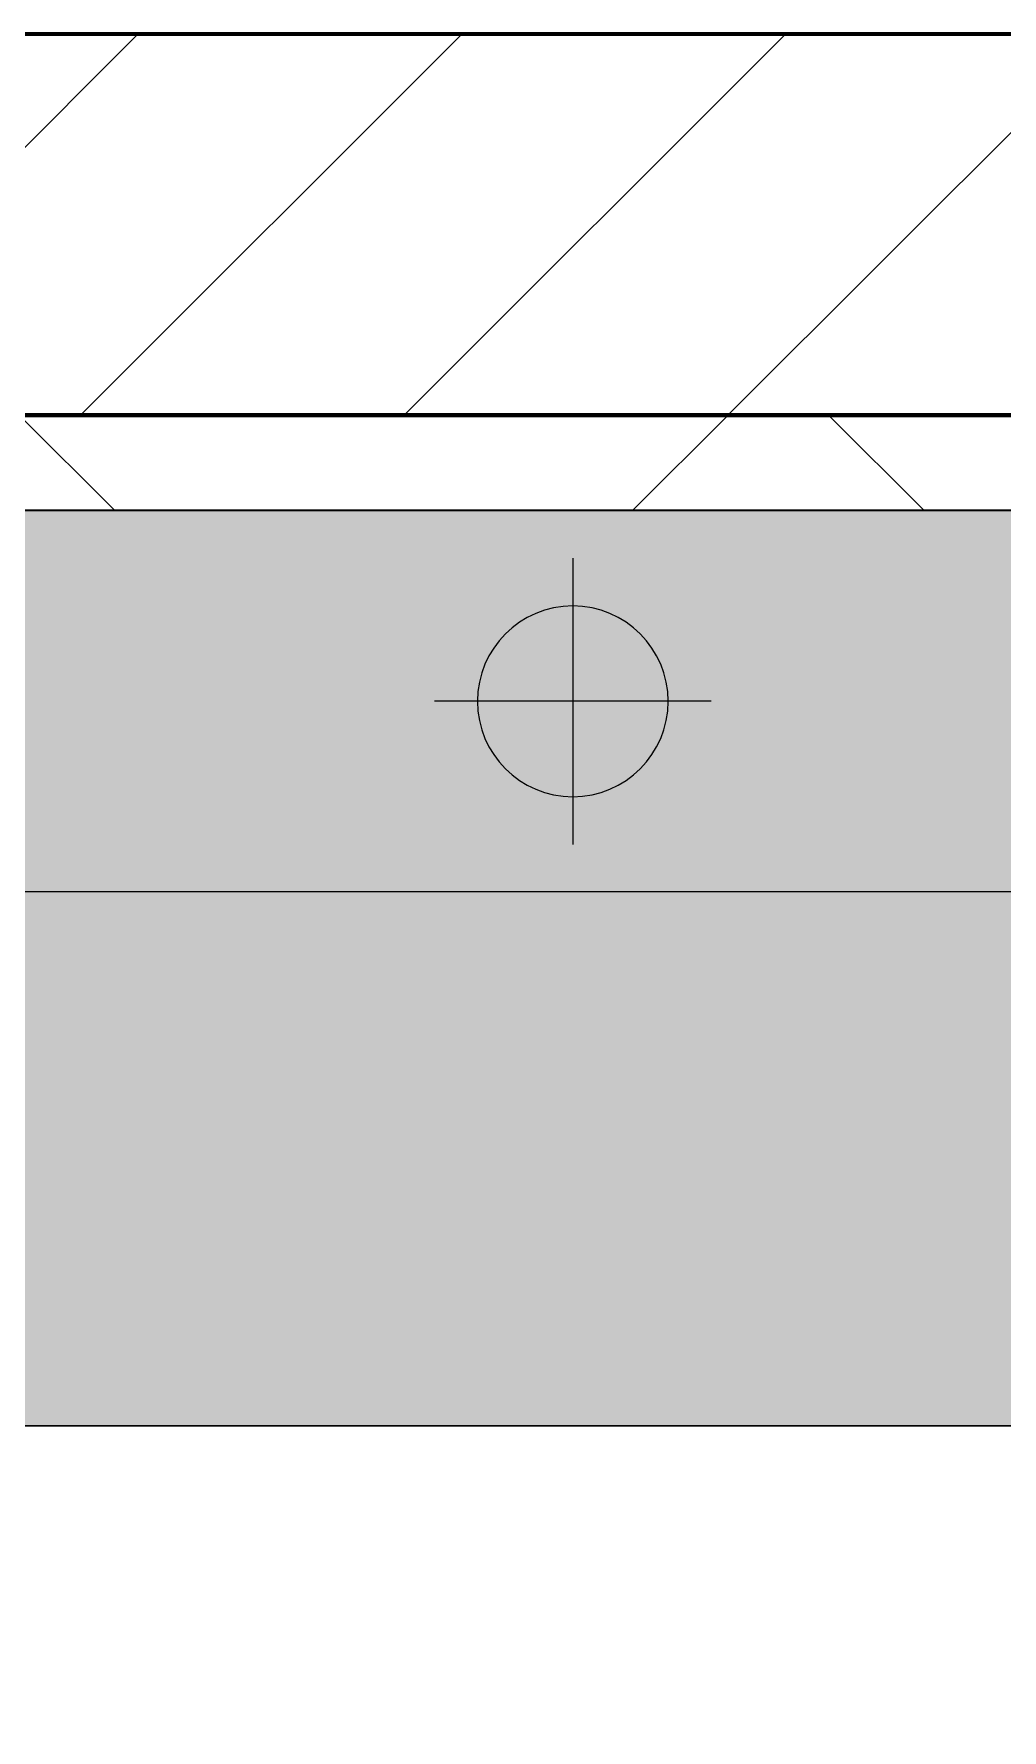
# Model space of a CAD drawing. Header units: millimetres. Extents: x -794334 to -714814, y -17806 to 22403.
# Drawn here: x -764277 to -763770, y 9255 to 10144 of the extents above; entities that cross this region are included whole.
import ezdxf
from ezdxf.xclip import XClip

# ---------------------------------------------------------------- set-up
doc = ezdxf.new("R2010")
doc.units = ezdxf.units.MM
doc.header["$XCLIPFRAME"] = 0
for name, color, linetype, lineweight in [('A-DETL-GENF', 2, 'Continuous', 9), ('A-GENM', 1, 'Continuous', 9), ('A-GLAZ-CURT', 2, 'Continuous', 9), ('A-WALL', 5, 'Continuous', 35), ('A-WALL-FNSH', 2, 'Continuous', 35), ('A-WALL-PATT', 1, 'Continuous', 35), ('E-LITE-EQPM', 2, 'Continuous', 9)]:
    doc.layers.add(name, color=color, linetype=linetype, lineweight=lineweight)
doc.layers.add('A11_ALU.SOLID SHEET', color=2, linetype='Continuous')

# ---------------------------------------------------------------- blocks, each defined once
blk = doc.blocks.new('PPLS-PP19_Custom Tile Pattern - Custom Tile Pattern-V89-4252-01 ENLARGED CONCOURSE LEVEL - REFLECTED CEILING PLAN - SHEET 3')
at = {"layer": 'A-GLAZ-CURT'}
for p, q in [((-300, 0), (300, 0)), ((300, 0), (-300, 0)), ((195.99, 0), (213.31, 0)), ((213.31, 0), (195.99, 0)), ((230.06, 0), (265.23, 0)), ((265.32, 0), (300, 0)), ((-300, -50), (300, -50)), ((300, -50), (-300, -50))]:
    blk.add_line(p, q, dxfattribs=at)
for points, knots in [([(-209.8, 0), (-197.82, 0), (-163.87, 0), (-129.95, 0), (-110.8, 0), (-99.5, 0), (-91.46, 0)], [-3530.813721, -3530.813721, -3530.813721, -3530.813721, -2700.551212, -1002.059161, -460.363443, 0, 0, 0, 0]), ([(-150.34, 0), (-150.07, 0), (-147.75, 0), (-142.6, 0), (-127.26, 0), (-107.3, 0), (-90.42, 0), (-75.26, 0), (-68.41, 0), (-65.12, 0), (-63.63, 0)], [-4948.728362, -4948.728362, -4948.728362, -4948.728362, -4883.323924, -4440.880425, -4054.690705, -3793.097032, -3402.597032, -3144.956779, -3050.982048, -2969.237017, -2969.237017, -2969.237017, -2969.237017]), ([(-26.75, 0), (-27.82, 0), (-36.18, 0), (-53.55, 0), (-78.2, 0), (-110.94, 0), (-130.52, 0), (-147.74, 0), (-149.07, 0)], [-8718.362214, -8718.362214, -8718.362214, -8718.362214, -8532.293389, -8073.216054, -7508.296369, -7004.680444, -6449.282163, -6277.220794, -6277.220794, -6277.220794, -6277.220794]), ([(-86.16, 0), (-91.37, 0), (-104.13, 0), (-122.65, 0), (-139.03, 0), (-146.11, 0), (-146.95, 0)], [-1681.3698, -1681.3698, -1681.3698, -1681.3698, -1374.161226, -945.742622, -741.901385, -489.130243, -489.130243, -489.130243, -489.130243]), ([(-74.46, 0), (-76.83, 0), (-92.38, 0), (-116.27, 0), (-139.54, 0), (-141.93, 0)], [-19348.111496, -19348.111496, -19348.111496, -19348.111496, -18935.241197, -17136.203329, -16932.976987, -16932.976987, -16932.976987, -16932.976987]), ([(-134.15, 0), (-133.32, 0), (-130.31, 0), (-117.33, 0), (-92.04, 0), (-74.02, 0), (-62.74, 0), (-60.36, 0), (-59.97, 0)], [-7657.439573, -7657.439573, -7657.439573, -7657.439573, -7293.749979, -6839.55839, -6236.997189, -5713.340575, -5140.470607, -5006.787413, -5006.787413, -5006.787413, -5006.787413]), ([(-126.5, 0), (-122.44, 0), (-108.71, 0), (-86.68, 0), (-63.44, 0), (-54.4, 0), (-48.53, 0), (-30.79, 0), (-18.03, 0), (8.61, 0), (15.02, 0), (22.91, 0), (31, 0), (39.04, 0), (51.19, 0), (58.74, 0), (61.34, 0), (61.45, 0)], [-5231.017328, -5231.017328, -5231.017328, -5231.017328, -4994.692869, -4542.524482, -4008.285538, -3689.699207, -3546.54457, -3315.260113, -2864.387349, -2439.246196, -2084.094819, -1956.422387, -1818.904206, -1645.594513, -1443.202566, -1228.752106, -1120.932285, -1120.932285, -1120.932285, -1120.932285]), ([(-125.15, 0), (-124.93, 0), (-121.96, 0), (-113.01, 0), (-98.9, 0), (-85.29, 0), (-71.67, 0), (-65.93, 0), (-65.07, 0)], [-3362.7396, -3362.7396, -3362.7396, -3362.7396, -3342.215224, -3074.362186, -2902.289527, -2605.247022, -2322.099534, -2241.8264, -2241.8264, -2241.8264, -2241.8264]), ([(-36.33, 0), (-36.43, 0), (-37.27, 0), (-45.02, 0), (-46.13, 0), (-60.59, 0), (-81.23, 0), (-99.51, 0), (-114.02, 0), (-117.28, 0), (-118.78, 0)], [-1855.773136, -1855.773136, -1855.773136, -1855.773136, -1810.870157, -1672.078046, -1405.135169, -1060.00838, -740.068933, -229.489605, -116.330425, 0, 0, 0, 0]), ([(-74.06, 0), (-77.24, 0), (-89.87, 0), (-107.61, 0), (-116.56, 0), (-117.56, 0)], [-2455.938095, -2455.938095, -2455.938095, -2455.938095, -2193.204658, -1433.981041, -985.49888, -985.49888, -985.49888, -985.49888]), ([(-115.82, 0), (-114.96, 0), (-110.41, 0), (-96.78, 0), (-71.33, 0), (-42.53, 0), (-17.63, 0), (-8.1, 0), (-7.09, 0)], [-5724.064692, -5724.064692, -5724.064692, -5724.064692, -5430.283136, -5103.229623, -4799.173296, -4065.652676, -3589.737505, -3531.869704, -3531.869704, -3531.869704, -3531.869704]), ([(-6.19, 0), (-6.85, 0), (-14.63, 0), (-25.64, 0), (-40, 0), (-56.24, 0), (-75.59, 0), (-94, 0), (-112.01, 0), (-114.94, 0), (-115.63, 0)], [-2554.676096, -2554.676096, -2554.676096, -2554.676096, -2518.50168, -2125.455881, -1792.521578, -1466.981642, -1208.454564, -789.402658, -501.969187, -243.577221, -243.577221, -243.577221, -243.577221]), ([(-91.46, 0), (-90.09, 0), (-84.7, 0), (-78.72, 0), (-74.99, 0)], [-19832.387487, -19832.387487, -19832.387487, -19832.387487, -19753.885894, -19541.04734, -19541.04734, -19541.04734, -19541.04734]), ([(-63.96, 0), (-64.13, 0), (-72.5, 0), (-80.63, 0), (-86.16, 0)], [-2171.769325, -2171.769325, -2171.769325, -2171.769325, -2007.031671, -1681.3698, -1681.3698, -1681.3698, -1681.3698]), ([(-74.2, 0), (-76.01, 0), (-79.28, 0), (-82.66, 0), (-83.28, 0), (-83.28, 0)], [-1822.886126, -1822.886126, -1822.886126, -1822.886126, -1646.621388, -1424.436217, -1393.971743, -1393.971743, -1393.971743, -1393.971743]), ([(-83.28, 0), (-83.28, 0), (-82.91, 0), (-78.7, 0), (-75.56, 0), (-74.03, 0)], [-1393.4169, -1393.4169, -1393.4169, -1393.4169, -1353.722004, -1274.333717, -1194.714393, -1194.714393, -1194.714393, -1194.714393]), ([(-29.03, 0), (-33.97, 0), (-43.74, 0), (-56.37, 0), (-68.06, 0), (-72.22, 0), (-74.08, 0)], [-2680.714891, -2680.714891, -2680.714891, -2680.714891, -2413.671296, -2161.752162, -2006.592567, -1827.003154, -1827.003154, -1827.003154, -1827.003154]), ([(-36.62, 0), (-36.62, 0), (-40.35, 0), (-44.32, 0), (-56.59, 0), (-69.19, 0), (-73.77, 0)], [-4069.478503, -4069.478503, -4069.478503, -4069.478503, -3858.647035, -3538.256648, -2842.901703, -2463.7472, -2463.7472, -2463.7472, -2463.7472]), ([(-73.16, 0), (-71.15, 0), (-61.53, 0), (-48.14, 0), (-36.49, 0), (-33.57, 0), (-29.94, 0), (-28.57, 0)], [-1179.514552, -1179.514552, -1179.514552, -1179.514552, -1073.56893, -651.549973, -296.515819, -83.513472, 0, 0, 0, 0]), ([(-66.39, 0), (-66.39, 0), (-63.63, 0), (-53.63, 0), (-34.42, 0), (-29.82, 0), (-29.19, 0)], [-2493.31794, -2493.31794, -2493.31794, -2493.31794, -2315.303971, -1809.437387, -963.711516, -666.19313, -666.19313, -666.19313, -666.19313]), ([(-6.47, 0), (-8.07, 0), (-24.03, 0), (-47.42, 0), (-65.77, 0), (-66.37, 0), (-66.38, 0)], [-3830.610497, -3830.610497, -3830.610497, -3830.610497, -3745.412743, -2981.410125, -2542.574734, -2498.224237, -2498.224237, -2498.224237, -2498.224237]), ([(-63.63, 0), (-61.49, 0), (-57.39, 0), (-54.49, 0), (-45.2, 0), (-40.79, 0), (-40.46, 0), (-40.44, 0)], [-2969.237017, -2969.237017, -2969.237017, -2969.237017, -2851.217951, -2734.127174, -2474.780881, -2410.990208, -2350.645972, -2350.645972, -2350.645972, -2350.645972]), ([(-58.83, 0), (-58.37, 0), (-57.29, 0), (-54.23, 0), (-46.33, 0), (-42.62, 0), (-41.76, 0)], [-4859.52896, -4859.52896, -4859.52896, -4859.52896, -4680.891996, -4469.85053, -4321.566175, -4270.495146, -4270.495146, -4270.495146, -4270.495146]), ([(-51.83, 0), (-51.83, 0), (-51.78, 0), (-47.4, 0), (-46.01, 0), (-40.22, 0), (-36.78, 0)], [-632.814994, -632.814994, -632.814994, -632.814994, -627.965721, -508.377888, -260.442412, 0, 0, 0, 0]), ([(-6.76, 0), (-11.8, 0), (-21.68, 0), (-32.81, 0), (-44.85, 0), (-51.43, 0), (-51.79, 0)], [-1547.786114, -1547.786114, -1547.786114, -1547.786114, -1290.787923, -1039.307308, -819.71621, -644.910881, -644.910881, -644.910881, -644.910881]), ([(-41.76, 0), (-39.9, 0), (-37.72, 0), (-36.92, 0), (-36.77, 0)], [-4270.495146, -4270.495146, -4270.495146, -4270.495146, -4161.040818, -4106.245333, -4106.245333, -4106.245333, -4106.245333]), ([(-36.78, 0), (-32.43, 0), (-22.48, 0), (-11.65, 0), (-6.19, 0)], [-6191.144455, -6191.144455, -6191.144455, -6191.144455, -5862.463379, -5550.084583, -5550.084583, -5550.084583, -5550.084583]), ([(-36.29, 0), (-36.29, 0), (-34.66, 0), (-28.88, 0), (-26.95, 0), (-26.54, 0)], [-9150.272121, -9150.272121, -9150.272121, -9150.272121, -9057.163041, -8919.836787, -8834.607043, -8834.607043, -8834.607043, -8834.607043]), ([(30.82, 0), (29.27, 0), (20.14, 0), (3.54, 0), (-16.58, 0), (-34.76, 0), (-36.04, 0)], [-10462.034656, -10462.034656, -10462.034656, -10462.034656, -10363.088938, -9884.23066, -9424.652049, -9182.880979, -9182.880979, -9182.880979, -9182.880979]), ([(-33.34, 0), (-33.34, 0), (-32.93, 0), (-31.16, 0), (-30.52, 0)], [-2415.024266, -2415.024266, -2415.024266, -2415.024266, -2357.633367, -2323.618664, -2323.618664, -2323.618664, -2323.618664]), ([(-7.08, 0), (-10.92, 0), (-20.29, 0), (-30.57, 0), (-31.82, 0), (-32, 0)], [-3194.975664, -3194.975664, -3194.975664, -3194.975664, -2994.501669, -2698.150104, -2614.070998, -2614.070998, -2614.070998, -2614.070998]), ([(-30.76, 0), (-30.73, 0), (-29.99, 0), (-23.47, 0), (-15.75, 0), (-15.19, 0)], [-54176.191683, -54176.191683, -54176.191683, -54176.191683, -54157.274271, -53749.15266, -53717.791567, -53717.791567, -53717.791567, -53717.791567]), ([(-30.52, 0), (-27.11, 0), (-17.83, 0), (5.99, 0), (22.06, 0), (37.44, 0), (45.92, 0), (57.76, 0), (64.47, 0), (72.74, 0), (75.22, 0), (76.03, 0), (76.21, 0)], [-2323.618664, -2323.618664, -2323.618664, -2323.618664, -2142.497158, -1716.209403, -1206.526904, -1089.329421, -901.315459, -753.071572, -495.328968, -421.953223, -334.951786, -290.452333, -290.452333, -290.452333, -290.452333]), ([(-13, 0), (-14.35, 0), (-17.68, 0), (-25.97, 0), (-29.52, 0), (-30.21, 0)], [-55207.591944, -55207.591944, -55207.591944, -55207.591944, -54789.006179, -54461.685999, -54290.791712, -54290.791712, -54290.791712, -54290.791712]), ([(8.33, 0), (8.19, 0), (7.18, 0), (0.32, 0), (-13.89, 0), (-24.92, 0), (-29.03, 0)], [-3574.286521, -3574.286521, -3574.286521, -3574.286521, -3526.962355, -3285.499107, -2903.012179, -2680.714891, -2680.714891, -2680.714891, -2680.714891]), ([(-28.98, 0), (-28.66, 0), (-27.39, 0), (-24.45, 0), (-22.56, 0)], [-166.548282, -166.548282, -166.548282, -166.548282, -102.06493, 0, 0, 0, 0]), ([(-28.57, 0), (-26.93, 0), (-20.29, 0), (-14.19, 0), (-8.7, 0), (-7.07, 0)], [-5361.429781, -5361.429781, -5361.429781, -5361.429781, -5261.36855, -5050.479954, -4964.286834, -4964.286834, -4964.286834, -4964.286834]), ([(-22.56, 0), (-20.27, 0), (-17.03, 0), (-11.36, 0), (-7.66, 0), (-6.6, 0), (-6.44, 0)], [-56468.192263, -56468.192263, -56468.192263, -56468.192263, -56344.022017, -56303.229861, -56166.290093, -56124.392176, -56124.392176, -56124.392176, -56124.392176]), ([(-15.19, 0), (-13.07, 0), (7.48, 0), (35.58, 0), (55.01, 0), (61.69, 0)], [-461.142613, -461.142613, -461.142613, -461.142613, -429.606584, -390.253598, -369.843289, -369.843289, -369.843289, -369.843289]), ([(-6.54, 0), (-6.73, 0), (-7.2, 0), (-7.6, 0), (-7.79, 0)], [-56009.792147, -56009.792147, -56009.792147, -56009.792147, -55949.290093, -55895.192118, -55895.192118, -55895.192118, -55895.192118]), ([(-6.2, 0), (-3.08, 0), (3.93, 0), (13.15, 0), (21.24, 0), (24.62, 0), (24.72, 0), (24.72, 0)], [-4948.994465, -4948.994465, -4948.994465, -4948.994465, -4785.90057, -4596.498881, -4445.288762, -4384.376941, -4376.041937, -4376.041937, -4376.041937, -4376.041937]), ([(61.17, 0), (58.88, 0), (52.24, 0), (39.61, 0), (24.74, 0), (6.96, 0), (-3.83, 0), (-6.19, 0)], [-4453.60244, -4453.60244, -4453.60244, -4453.60244, -4326.416877, -4098.545751, -3766.694881, -3333.063701, -3210.441597, -3210.441597, -3210.441597, -3210.441597]), ([(31.18, 0), (25.97, 0), (13.67, 0), (1.09, 0), (-6.18, 0)], [-4496.803627, -4496.803627, -4496.803627, -4496.803627, -4222.080604, -3835.629366, -3835.629366, -3835.629366, -3835.629366]), ([(76.63, 0), (74.8, 0), (67.65, 0), (53.52, 0), (37, 0), (24.07, 0), (12.82, 0), (2.24, 0), (-5.01, 0), (-6.18, 0)], [-3095.572228, -3095.572228, -3095.572228, -3095.572228, -2950.589685, -2634.532728, -2313.748533, -2106.613311, -1925.670641, -1617.263037, -1557.51731, -1557.51731, -1557.51731, -1557.51731]), ([(-6.14, 0), (-2.18, 0), (4.98, 0), (9.64, 0), (10.14, 0), (10.18, 0)], [-3513.840578, -3513.840578, -3513.840578, -3513.840578, -3285.047089, -3066.359526, -3044.715262, -3044.715262, -3044.715262, -3044.715262]), ([(9.32, 0), (9.08, 0), (7.65, 0), (3.06, 0), (-3.05, 0), (-6.03, 0)], [-2922.926651, -2922.926651, -2922.926651, -2922.926651, -2882.788014, -2720.818881, -2557.56082, -2557.56082, -2557.56082, -2557.56082]), ([(-5.98, 0), (-2.39, 0), (15.01, 0), (43.36, 0), (70.92, 0), (82.12, 0), (83.66, 0)], [-5546.233574, -5546.233574, -5546.233574, -5546.233574, -5340.621928, -4573.028122, -4094.177415, -3869.465285, -3869.465285, -3869.465285, -3869.465285]), ([(-2.63, 0), (-2.47, 0), (-1.22, 0), (4.92, 0), (15.97, 0), (22.54, 0), (24.49, 0)], [-226.825321, -226.825321, -226.825321, -226.825321, -220.269177, -206.416616, -198.214427, -187.717507, -187.717507, -187.717507, -187.717507]), ([(103.09, 0), (101.08, 0), (86.31, 0), (63.34, 0), (35.84, 0), (12, 0), (3.08, 0), (-1.67, 0), (-2.25, 0)], [-375.435014, -375.435014, -375.435014, -375.435014, -369.147452, -330.153101, -307.516438, -285.83788, -246.234814, -234.646884, -234.646884, -234.646884, -234.646884]), ([(24.69, 0), (24.54, 0), (20.99, 0), (15.48, 0), (10.8, 0), (9.63, 0)], [-4368.572414, -4368.572414, -4368.572414, -4368.572414, -4306.476363, -4080.000647, -3772.857994, -3772.857994, -3772.857994, -3772.857994]), ([(18.16, 0), (19.15, 0), (24.25, 0), (25.66, 0), (26.12, 0)], [-5700.113719, -5700.113719, -5700.113719, -5700.113719, -5554.232259, -5302.431367, -5302.431367, -5302.431367, -5302.431367]), ([(114.39, 0), (114.2, 0), (112.08, 0), (105.42, 0), (92.38, 0), (85.59, 0), (74.4, 0), (62.26, 0), (51.85, 0), (43.81, 0), (29.53, 0), (20.67, 0), (18.85, 0), (18.16, 0)], [-8148.58938, -8148.58938, -8148.58938, -8148.58938, -8105.191388, -7723.759874, -7531.75727, -7135.649961, -6924.452779, -6738.82075, -6548.303034, -6314.283804, -6135.05769, -5972.647715, -5832.674503, -5832.674503, -5832.674503, -5832.674503]), ([(27.44, 0), (27.9, 0), (29.54, 0), (38.07, 0), (53.39, 0), (71.67, 0), (84.83, 0), (86.01, 0), (92.51, 0), (94.33, 0)], [-5037.309798, -5037.309798, -5037.309798, -5037.309798, -4887.603822, -4705.298446, -4353.683244, -3960.84581, -3759.045785, -3336.541051, -2783.776468, -2783.776468, -2783.776468, -2783.776468]), ([(27.89, 0), (29.09, 0), (33.4, 0), (46.56, 0), (56.85, 0), (61.69, 0)], [-147.777612, -147.777612, -147.777612, -147.777612, -135.792042, -118.513713, -103.92304, -103.92304, -103.92304, -103.92304]), ([(53.18, 0), (53.06, 0), (52.22, 0), (44.99, 0), (36.46, 0), (30.82, 0)], [-622.740158, -622.740158, -622.740158, -622.740158, -566.066452, -360.610861, 0, 0, 0, 0]), ([(136.44, 0), (121.66, 0), (86.93, 0), (51.16, 0), (31.18, 0)], [-106.750556, -106.750556, -106.750556, -106.750556, -59.610984, 0, 0, 0, 0]), ([(168.37, 0), (167.68, 0), (162.47, 0), (147.02, 0), (109.77, 0), (76.86, 0), (57.82, 0), (46.51, 0), (41.18, 0), (36.02, 0), (35.54, 0), (35.54, 0)], [-543.375029, -543.375029, -543.375029, -543.375029, -530.793311, -458.593899, -401.860199, -357.622665, -341.267687, -334.000314, -326.15566, -319.318397, -317.489778, -317.489778, -317.489778, -317.489778]), ([(36.29, 0), (37.77, 0), (48.82, 0), (55.97, 0), (61.24, 0), (61.69, 0)], [-314.598523, -314.598523, -314.598523, -314.598523, -305.899624, -287.17622, -285.454094, -285.454094, -285.454094, -285.454094]), ([(61.47, 0), (61.47, 0), (61.21, 0), (54.61, 0), (53.71, 0), (53.56, 0)], [-1113.311073, -1113.311073, -1113.311073, -1113.311073, -1096.402191, -891.204116, -747.28819, -747.28819, -747.28819, -747.28819]), ([(61.77, 0), (63.75, 0), (77.21, 0), (100.57, 0), (116.36, 0), (128.63, 0), (128.95, 0)], [-103.843727, -103.843727, -103.843727, -103.843727, -97.899267, -63.759246, -39.050993, -35.895543, -35.895543, -35.895543, -35.895543]), ([(61.98, 0), (71.21, 0), (96.35, 0), (119.47, 0), (127.83, 0), (129.6, 0)], [-285.078974, -285.078974, -285.078974, -285.078974, -249.500363, -194.761443, -175.776006, -175.776006, -175.776006, -175.776006]), ([(62.76, 0), (70.11, 0), (95.6, 0), (120.63, 0), (138.28, 0), (138.53, 0)], [-368.75101, -368.75101, -368.75101, -368.75101, -346.313304, -291.370682, -290.5735, -290.5735, -290.5735, -290.5735]), ([(76.22, 0), (75.58, 0), (73.64, 0), (71.05, 0), (70.61, 0)], [-193.634889, -193.634889, -193.634889, -193.634889, -31.537676, 0, 0, 0, 0]), ([(94.4, 0), (94.4, 0), (94.64, 0), (99.11, 0), (108.97, 0), (120.79, 0), (139.94, 0), (163.31, 0), (185.23, 0), (193.62, 0), (194.69, 0), (194.79, 0)], [-2348.345796, -2348.345796, -2348.345796, -2348.345796, -2310.419338, -2233.599744, -2052.234781, -1843.028543, -1530.39897, -1095.004608, -529.74427, -295.064701, -265.121568, -265.121568, -265.121568, -265.121568]), ([(129.02, 0), (129.02, 0), (124.41, 0), (122.35, 0), (114.96, 0), (108.04, 0), (103.09, 0)], [-35.386604, -35.386604, -35.386604, -35.386604, -31.430235, -22.807238, -15.488593, 0, 0, 0, 0]), ([(128.7, 0), (127.94, 0), (125.06, 0), (118.6, 0), (114.23, 0), (111.98, 0), (105.66, 0), (105.23, 0), (105.23, 0)], [-9606.758006, -9606.758006, -9606.758006, -9606.758006, -9567.007022, -9453.21225, -9220.200448, -9012.77275, -8966.157302, -8929.495943, -8929.495943, -8929.495943, -8929.495943]), ([(105.26, 0), (105.52, 0), (111.01, 0), (112.65, 0), (113.59, 0)], [-8920.561005, -8920.561005, -8920.561005, -8920.561005, -8814.835624, -8577.462505, -8577.462505, -8577.462505, -8577.462505]), ([(129.11, 0), (129.39, 0), (130.93, 0), (139.26, 0), (152.67, 0), (161.24, 0), (162.19, 0), (162.75, 0)], [-630.685017, -630.685017, -630.685017, -630.685017, -627.736123, -618.981161, -602.094757, -592.980799, -581.414464, -581.414464, -581.414464, -581.414464]), ([(137.1, 0), (136, 0), (133.76, 0), (130.25, 0), (129.48, 0)], [-670.405967, -670.405967, -670.405967, -670.405967, -651.020627, -642.274576, -642.274576, -642.274576, -642.274576]), ([(157.9, 0), (156.77, 0), (151.67, 0), (143.29, 0), (134.99, 0), (130.64, 0), (129.57, 0)], [-10292.955006, -10292.955006, -10292.955006, -10292.955006, -10098.273015, -9847.788484, -9677.714971, -9622.021543, -9622.021543, -9622.021543, -9622.021543]), ([(193.8, 0), (193.33, 0), (190.11, 0), (183.13, 0), (171, 0), (161.95, 0), (161.28, 0), (158.35, 0), (157.85, 0), (157.77, 0)], [-11665.349007, -11665.349007, -11665.349007, -11665.349007, -11565.880756, -11105.624034, -10839.086983, -10768.332124, -10666.779182, -10580.760289, -10550.278881, -10550.278881, -10550.278881, -10550.278881]), ([(300, 0), (286.53, 0), (254.22, 0), (207.11, 0), (177.41, 0), (159.34, 0), (158.33, 0), (158.3, 0)], [-285.253232, -285.253232, -285.253232, -285.253232, -244.693688, -187.987675, -143.776725, -129.632772, -123.352749, -123.352749, -123.352749, -123.352749]), ([(159.07, 0), (159.13, 0), (160.84, 0), (165.21, 0), (174.15, 0), (185.98, 0), (208.82, 0), (219.42, 0), (230.06, 0)], [-115.643202, -115.643202, -115.643202, -115.643202, -114.681583, -87.660824, -65.295536, -41.623857, -24.459831, 0, 0, 0, 0]), ([(162.75, 0), (165.4, 0), (170.91, 0), (172.61, 0), (172.61, 0)], [-111.264224, -111.264224, -111.264224, -111.264224, -56.742688, -19.085662, -19.085662, -19.085662, -19.085662]), ([(247.1, 0), (246.76, 0), (245.04, 0), (238.34, 0), (226.56, 0), (221.1, 0), (200.27, 0), (182.99, 0), (174.27, 0), (169.67, 0), (168.99, 0)], [-9649.085549, -9649.085549, -9649.085549, -9649.085549, -9581.591397, -9406.094246, -9221.510254, -9016.44624, -8717.832359, -8253.978395, -8152.463617, -8069.855175, -8069.855175, -8069.855175, -8069.855175]), ([(215.22, 0), (214.62, 0), (210.55, 0), (203.98, 0), (187.54, 0), (175.3, 0), (169.49, 0)], [-203.825446, -203.825446, -203.825446, -203.825446, -198.527383, -184.406837, -162.427601, -142.916156, -142.916156, -142.916156, -142.916156]), ([(171.51, 0), (176.48, 0), (193.23, 0), (201.73, 0), (208.81, 0), (213.9, 0), (241.96, 0), (266.73, 0), (281.71, 0), (291.71, 0), (296.52, 0), (297.86, 0), (298.09, 0)], [-7971.819559, -7971.819559, -7971.819559, -7971.819559, -7784.112253, -7606.717214, -7289.299508, -7042.621073, -6582.165592, -6068.460911, -5766.029927, -5566.724884, -5280.360606, -5199.253518, -5199.253518, -5199.253518, -5199.253518]), ([(172.07, 0), (177.66, 0), (187.87, 0), (201.08, 0), (207.47, 0), (213.96, 0), (215.11, 0)], [-255.364076, -255.364076, -255.364076, -255.364076, -237.955587, -223.92608, -215.862851, -208.75215, -208.75215, -208.75215, -208.75215]), ([(300, 0), (288.22, 0), (262, 0), (230.43, 0), (219.94, 0), (219.02, 0)], [-12528.858583, -12528.858583, -12528.858583, -12528.858583, -11905.454923, -11162.864862, -10856.732305, -10856.732305, -10856.732305, -10856.732305]), ([(219.9, 0), (220.86, 0), (227.84, 0), (242.06, 0), (246.54, 0), (246.96, 0)], [-10670.940496, -10670.940496, -10670.940496, -10670.940496, -10511.382485, -9925.173265, -9834.877357, -9834.877357, -9834.877357, -9834.877357]), ([(284.76, 0), (284.76, 0), (285.09, 0), (287.47, 0), (293.59, 0), (297.76, 0), (300, 0)], [-4110.630118, -4110.630118, -4110.630118, -4110.630118, -4053.389046, -3959.664717, -3862.421465, -3746.95702, -3746.95702, -3746.95702, -3746.95702]), ([(297.38, 0), (295.84, 0), (291.62, 0), (285.38, 0), (284.87, 0)], [-4803.172655, -4803.172655, -4803.172655, -4803.172655, -4358.271401, -4143.037883, -4143.037883, -4143.037883, -4143.037883])]:
    blk.add_open_spline(points, degree=3, knots=knots, dxfattribs=at)
for points in [[(-72.93, 0), (-73.28, 0), (-73.65, 0), (-74.04, 0)], [(-39.84, 0), (-39.08, 0), (-38.11, 0), (-37.36, 0)], [(24.49, 0), (25.23, 0), (25.72, 0), (26.04, 0)], [(70.61, 0), (68.06, 0), (64.99, 0), (61.71, 0)], [(80.35, 0), (79.57, 0), (78.27, 0), (76.63, 0)], [(84.06, 0), (83.48, 0), (82.41, 0), (81.72, 0)], [(129.98, 0), (131.98, 0), (133.47, 0), (134.6, 0)], [(168.74, 0), (168.74, 0), (169.81, 0), (171.51, 0)], [(195.11, 0), (194.91, 0), (194.44, 0), (193.8, 0)]]:
    blk.add_open_spline(points, degree=3, dxfattribs=at)
blk = doc.blocks.new('PPLS-PP19_Custom Tile Pattern - Custom Tile Pattern-V90-4252-01 ENLARGED CONCOURSE LEVEL - REFLECTED CEILING PLAN - SHEET 3')
at = {"layer": 'A-GLAZ-CURT'}
for p, q in [((-300, 0), (300, 0)), ((300, 0), (-300, 0)), ((-293.07, 0), (-275.75, 0)), ((-275.75, 0), (-293.07, 0)), ((-222.32, 0), (-205, 0)), ((-205, 0), (-222.32, 0)), ((-300, -50), (300, -50)), ((300, -50), (-300, -50))]:
    blk.add_line(p, q, dxfattribs=at)
at = {"layer": 'A-GLAZ-CURT', "flags": 128}
for points in [[(-300, 0), (-291.56, 0), (-283.3, 0), (-275.2, 0), (-267.26, 0), (-259.45, 0), (-251.77, 0), (-244.2, 0), (-236.74, 0), (-229.36, 0), (-222.06, 0), (-214.83, 0), (-207.71, 0), (-200.76, 0)], [(-202.58, 0), (-209.04, 0), (-215.73, 0), (-222.63, 0), (-229.72, 0), (-236.97, 0), (-244.39, 0), (-251.96, 0), (-259.67, 0), (-267.51, 0), (-275.48, 0), (-283.55, 0), (-291.73, 0), (-300, 0)]]:
    blk.add_lwpolyline(points, dxfattribs=at)
at = {"layer": 'A-GLAZ-CURT'}
for points, knots in [([(-300, 0), (-284.65, 0), (-236.57, 0), (-179.47, 0), (-143.53, 0), (-131.04, 0)], [-5323.127839, -5323.127839, -5323.127839, -5323.127839, -4502.809032, -2700.551212, -1341.006173, -1341.006173, -1341.006173, -1341.006173]), ([(-199.15, 0), (-204.06, 0), (-229.61, 0), (-262.56, 0), (-294.48, 0), (-300, 0)], [-15473.903569, -15473.903569, -15473.903569, -15473.903569, -15131.813646, -13729.592194, -13439.944408, -13439.944408, -13439.944408, -13439.944408]), ([(-137.88, 0), (-140.56, 0), (-147.66, 0), (-147.69, 0), (-158.72, 0), (-174.02, 0), (-185.59, 0), (-209.77, 0), (-232.01, 0), (-255.22, 0), (-262.59, 0), (-264.9, 0), (-265.4, 0)], [-3187.727384, -3187.727384, -3187.727384, -3187.727384, -2919.378265, -2477.344047, -2237.412286, -2029.680487, -1755.085331, -1400.429864, -858.079193, -543.655514, -208.940337, 0, 0, 0, 0]), ([(-258.6, 0), (-257.91, 0), (-254.26, 0), (-241.25, 0), (-225.99, 0), (-213.1, 0), (-205.2, 0), (-201.08, 0), (-200.04, 0)], [-5722.54675, -5722.54675, -5722.54675, -5722.54675, -5657.471696, -5413.335975, -5017.494783, -4832.723979, -4666.091899, -4608.762483, -4608.762483, -4608.762483, -4608.762483]), ([(-133.82, 0), (-135.51, 0), (-137.8, 0), (-149.31, 0), (-162.01, 0), (-177.91, 0), (-199.46, 0), (-216.65, 0), (-231.26, 0), (-233.46, 0), (-234, 0)], [-2731.647847, -2731.647847, -2731.647847, -2731.647847, -2418.507304, -2308.929706, -2113.765672, -1763.376603, -1422.553702, -978.033455, -846.069444, -682.911962, -682.911962, -682.911962, -682.911962]), ([(-233.49, 0), (-233.44, 0), (-232.38, 0), (-230.74, 0), (-225.3, 0), (-223.63, 0)], [-455.274641, -455.274641, -455.274641, -455.274641, -440.605512, -119.536984, 0, 0, 0, 0]), ([(-223.63, 0), (-219.39, 0), (-206.17, 0), (-188.58, 0), (-169.02, 0), (-152.12, 0), (-138.64, 0), (-132.46, 0), (-131.12, 0)], [-5463.295695, -5463.295695, -5463.295695, -5463.295695, -5161.076232, -4739.070012, -4465.409639, -4149.119819, -3839.893365, -3743.369272, -3743.369272, -3743.369272, -3743.369272])]:
    blk.add_open_spline(points, degree=3, knots=knots, dxfattribs=at)
blk = doc.blocks.new('Curved Concourse Ceiling6 - Curved Concourse Ceiling-12515612-4252-01 ENLARGED CONCOURSE LEVEL - REFLECTED CEILING PLAN - SHEET 3')
at = {"layer": 'A-GENM'}
h = blk.add_hatch(color=256, dxfattribs=at)
h.paths.add_polyline_path([(-757257.49, 4129.03), (-757257.5, 9894.02), (-766307.49, 9893.72), (-766307.42, 4129.03), (-757903.08, 4129.03)])
h.paths.add_polyline_path([(-757903.08, 4329.03), (-766107.49, 4329.03), (-766107.49, 9694.03), (-757457.49, 9694.03), (-757457.49, 4329.03)])
blk.add_hatch(color=256, dxfattribs=at).paths.add_polyline_path([(-757903.08, 9414.03), (-757737.49, 9414.03), (-757457.49, 9694.03), (-766107.49, 9694.03), (-765827.49, 9414.03), (-758989.1, 9414.03)])
for p, q in [((-757257.49, 9894.03), (-766307.49, 9894.03)), ((-757257.49, 9894.03), (-766307.49, 9894.03)), ((-757457.49, 9694.03), (-766107.49, 9694.03)), ((-757457.49, 9694.03), (-766107.49, 9694.03)), ((-765827.49, 9414.03), (-757737.49, 9414.03)), ((-757737.49, 9414.03), (-765827.49, 9414.03))]:
    blk.add_line(p, q, dxfattribs=at)
blk = doc.blocks.new('*U1029')
at = {"layer": 'A-GENM'}
blk.add_blockref('Curved Concourse Ceiling6 - Curved Concourse Ceiling-12515612-4252-01 ENLARGED CONCOURSE LEVEL - REFLECTED CEILING PLAN - SHEET 3', (778882.37, -3579.02), dxfattribs=at)
at = {"layer": 'A-GLAZ-CURT', "rotation": 180}
for name, p in [('PPLS-PP19_Custom Tile Pattern - Custom Tile Pattern-V90-4252-01 ENLARGED CONCOURSE LEVEL - REFLECTED CEILING PLAN - SHEET 3', (14400, 6315)), ('PPLS-PP19_Custom Tile Pattern - Custom Tile Pattern-V89-4252-01 ENLARGED CONCOURSE LEVEL - REFLECTED CEILING PLAN - SHEET 3', (15000, 6315))]:
    blk.add_blockref(name, p, dxfattribs=at)
blk = doc.blocks.new('*U1230')
for points in [[(0, 0), (9050, 0), (9050, 5765), (0, 5765)], [(480, 480), (8570, 480), (8570, 5285), (480, 5285)]]:
    blk.add_lwpolyline(points, close=True)
blk = doc.blocks.new('*U1630')
blk.add_lwpolyline([(-4139.52, 6315), (-75674.95, 6315), (-75674.95, 550), (-4139.52, 550)], close=True)
blk.add_blockref('*U1230', (-21625.12, 550))
blk = doc.blocks.new('LGF_DL_SAA_LowPower_DL1a - LGF_DL_SAA_LowPower_DL1a-8854269-4150-01 CONCOURSE LEVEL - REFLECTED CEILING PLAN')
at = {"layer": 'A-DETL-GENF'}
for p, q in [((0, -75), (0, 75)), ((72.5, 0), (-72.5, 0))]:
    blk.add_line(p, q, dxfattribs=at)
blk.add_circle((0, 0), 50, dxfattribs=at)
blk = doc.blocks.new('C-1-PP19-AR-4150-01-B_20250901-115810_EXDOWNLIGHT')
at = {"layer": 'E-LITE-EQPM', "extrusion": (0, 0, -1), "rotation": 180}
blk.add_blockref('LGF_DL_SAA_LowPower_DL1a - LGF_DL_SAA_LowPower_DL1a-8854269-4150-01 CONCOURSE LEVEL - REFLECTED CEILING PLAN', (19312.62, 6215), dxfattribs=at)

msp = doc.modelspace()

# ---------------------------------------------------------------- block references
at = {"layer": 'A11_ALU.SOLID SHEET'}
ref = msp.add_blockref('*U1630', (-744681.24, 3579.02), dxfattribs=at)
XClip(ref).set_block_clipping_path([(-45802.4668593339, -9620.0029952967), (23702.8690583039, 10334.9999958097)])

# ---------------------------------------------------------------- next in the draw order: hatches: boundary and pattern name
at = {"layer": 'A-WALL-PATT', "lineweight": 9}
h = msp.add_hatch(dxfattribs=at)
h.set_pattern_fill('FP_2', color=256, style=0, pattern_type=2)
h.set_pattern_definition([(45, (0, 0), (-84.852814, 84.852814), [])])
h.paths.add_polyline_path([(-745742.17, 9944.02), (-745742.17, 10144.02), (-783082.17, 10144.02), (-783082.17, 9944.02), (-747042.87, 9944.02)])
h = msp.add_hatch(dxfattribs=at)
h.set_pattern_fill('FP_5', color=256, style=0, pattern_type=2)
h.set_pattern_definition([(45, (0, 0), (-212.13203, 212.13203), []), (135, (0, 0), (-212.13203, -212.13203), [])])
h.paths.add_polyline_path([(-748821.9, 9894.02), (-748821.9, 9944.02), (-783057.37, 9944.02), (-783057.37, 9894.02), (-749214.91, 9894.02)])

# ---------------------------------------------------------------- next in the draw order: linework, layer by layer
at = {"layer": 'A-WALL', "color": 7, "lineweight": 70}
for p, q in [((-783082.17, 10144.02), (-745742.17, 10144.02)), ((-783057.37, 9944.02), (-748821.9, 9944.02)), ((-748821.9, 9944.02), (-783057.37, 9944.02))]:
    msp.add_line(p, q, dxfattribs=at)
at = {"layer": 'A-WALL-FNSH', "color": 250}
msp.add_line((-748821.9, 9894.02), (-783057.37, 9894.02), dxfattribs=at)

# ---------------------------------------------------------------- next in the draw order: block references
ref = msp.add_blockref('C-1-PP19-AR-4150-01-B_20250901-115810_EXDOWNLIGHT', (-744682.37, 3579.02))
XClip(ref).set_block_clipping_path([(-45801.3280238605, -9620.0029952967), (23704.0078937773, 10334.9999958097)])
msp.add_blockref('*U1029', (-778882.37, 3579.02))

doc.saveas('drawing.dxf')
